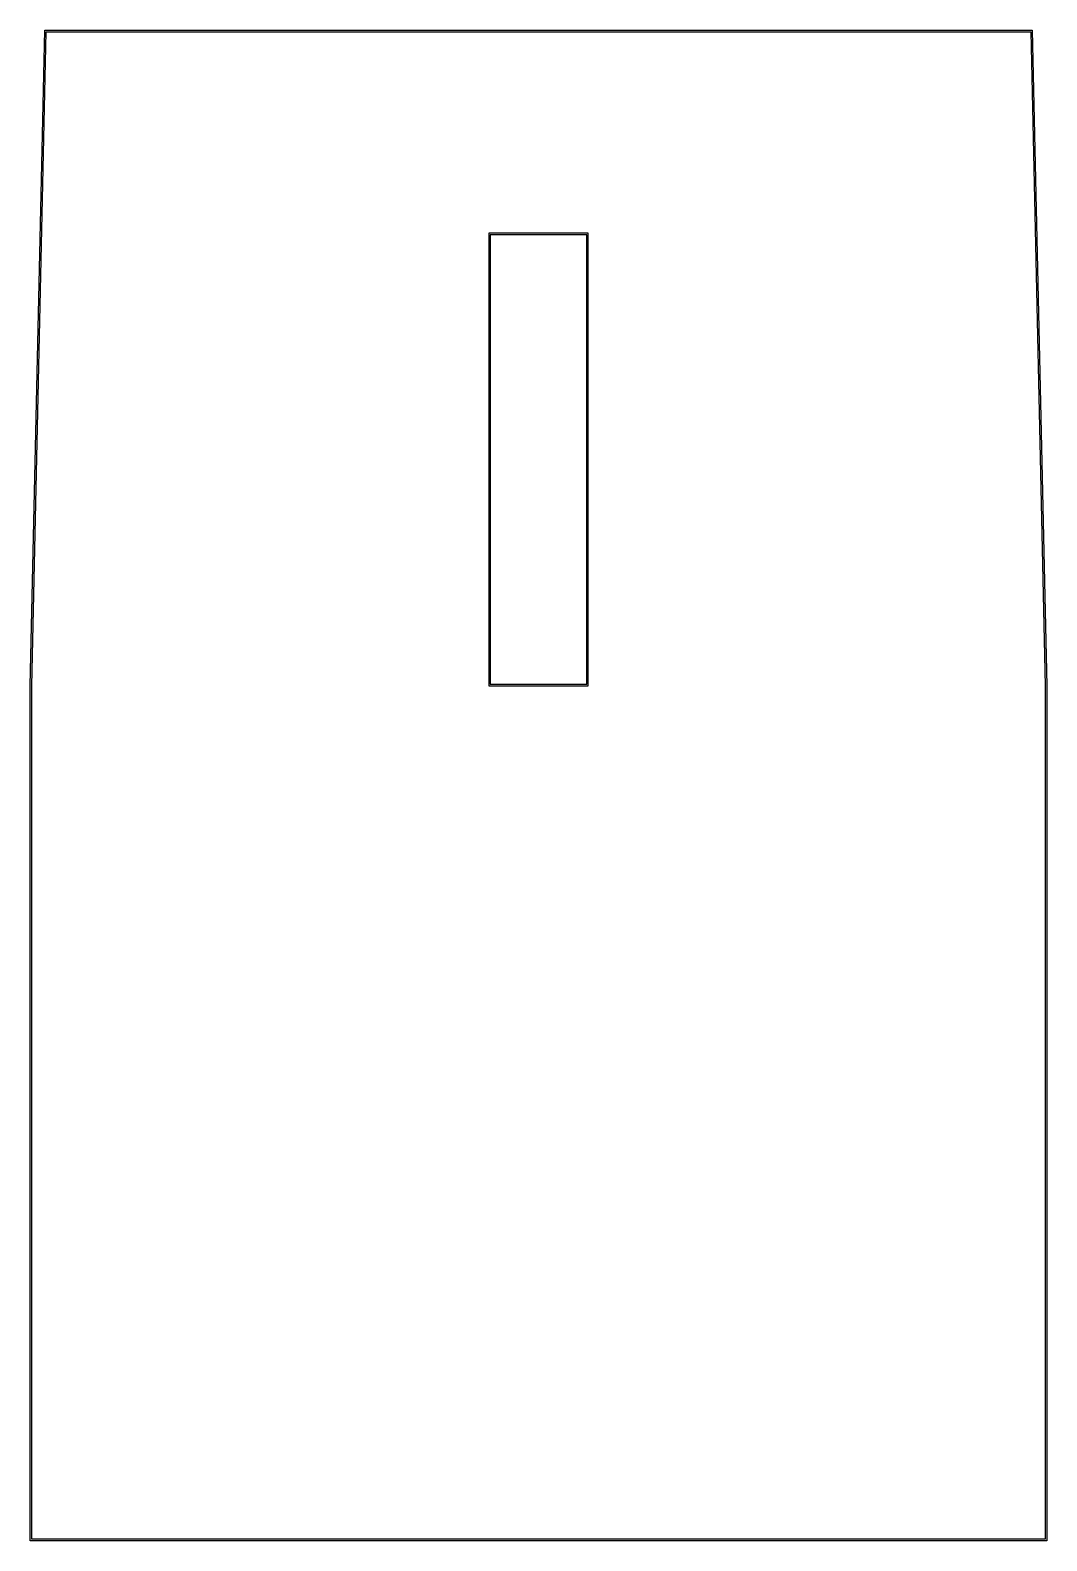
# Model space of a CAD drawing. Header units: millimetres. Extents: x -34 to 34, y -74 to 26.
import ezdxf

# ---------------------------------------------------------------- set-up
doc = ezdxf.new("R2010")
doc.units = ezdxf.units.MM
doc.layers.get('0').update_dxf_attribs({"linetype": 'CONTINUOUS'})

msp = doc.modelspace()

# ---------------------------------------------------------------- linework, layer by layer
for points in [[(33.68, -74.03), (-33.68, -74.03), (-33.68, -17.33), (-32.72, 26.13), (32.72, 26.13), (33.68, -17.33)], [(-32.63, 26.03), (32.63, 26.03), (33.58, -17.33), (33.58, -73.93), (-33.58, -73.93), (-33.58, -17.33)], [(3.3, -17.33), (3.3, 12.67), (-3.3, 12.67), (-3.3, -17.33)], [(3.2, -17.23), (3.2, 12.57), (-3.2, 12.57), (-3.2, -17.23)]]:
    msp.add_lwpolyline(points, close=True)

doc.saveas('drawing.dxf')
